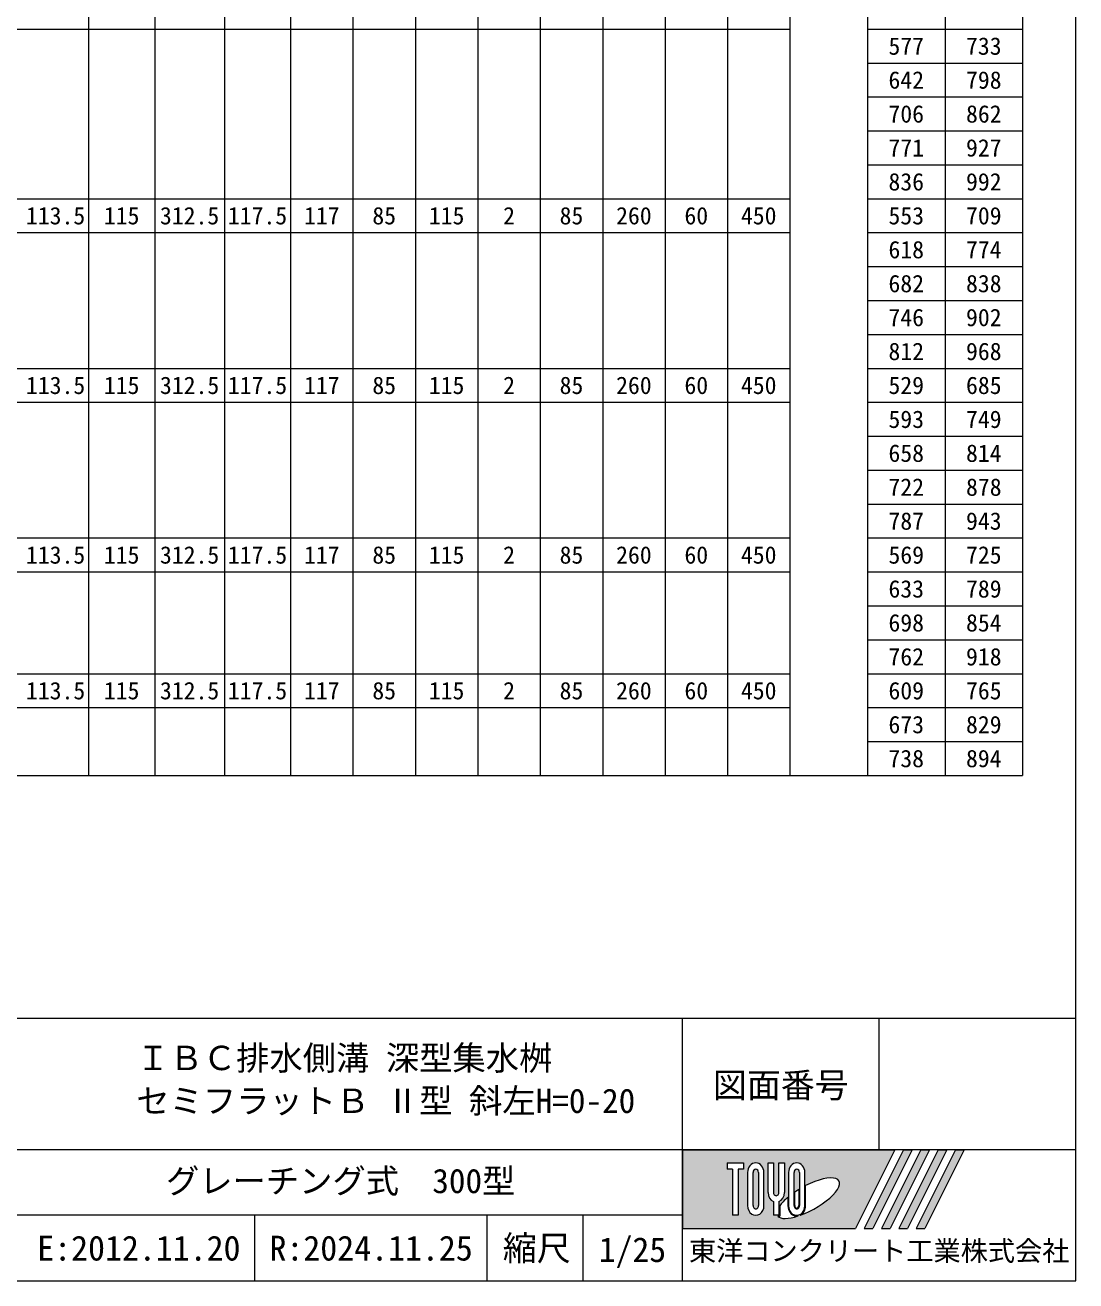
# Model space of a CAD drawing. Units: millimetres at full size; details may follow other scales. Extents: x 50430 to 75195, y -63423 to -40900.
# Drawn here: x 58759 to 61621, y -56575 to -53154 of the extents above; entities that cross this region are included whole.
import ezdxf
from ezdxf.enums import TextEntityAlignment as Align

# ---------------------------------------------------------------- set-up
doc = ezdxf.new("R2010")
doc.units = ezdxf.units.MM
doc.header["$LTSCALE"] = 30
for name, color, linetype, lineweight in [('0_2', 7, 'Continuous', 13), ('DEFPOINTS_3', 8, 'Continuous', 0), ('寸法線', 7, 'Continuous', 9), ('枠', 5, 'Continuous', 5)]:
    doc.layers.add(name, color=color, linetype=linetype, lineweight=lineweight)
doc.styles.add('ＭＳ ゴシック', font='')
doc.styles.get('ＭＳ ゴシック').set_extended_font_data('MS Gothic')

msp = doc.modelspace()

# ---------------------------------------------------------------- hatches: boundary and pattern name
at = {"layer": '枠'}
h = msp.add_hatch(color=7, dxfattribs=at)
h.paths.add_polyline_path([(60549.73, -56217.44), (60549.73, -56431.72), (61021.16, -56431.72), (61128.3, -56217.44)])
edge = h.paths.add_edge_path(flags=16)
edge.add_ellipse((60892.02, -56349.35), major_axis=(83.96, 46.99), ratio=0.3471473, start_angle=-144.31122, end_angle=72.1899, ccw=False)
edge.add_ellipse((60860.93, -56369.64), major_axis=(0, 28.57), ratio=0.8463542, start_angle=-160.70346, end_angle=-90)
edge.add_line((60885.11, -56369.64), (60885.11, -56315.17))
edge = h.paths.add_edge_path(flags=16)
edge.add_ellipse((60860.93, -56279.53), major_axis=(0, 26.37), ratio=0.8463542, start_angle=-90, end_angle=90, ccw=False)
edge.add_line((60883.25, -56279.53), (60883.25, -56369.64))
edge.add_ellipse((60860.93, -56369.64), major_axis=(0, 26.37), ratio=0.8463542, start_angle=90, end_angle=-90, ccw=False)
edge.add_line((60838.6, -56369.64), (60838.6, -56279.53))
edge = h.paths.add_edge_path(flags=16)
edge.add_line((60868.37, -56279.53), (60868.37, -56369.64))
edge.add_ellipse((60860.93, -56369.64), major_axis=(0, 8.79), ratio=0.8463541, start_angle=90, end_angle=-90, ccw=False)
edge.add_line((60853.49, -56369.64), (60853.49, -56279.53))
edge.add_ellipse((60860.93, -56279.53), major_axis=(0, 8.79), ratio=0.8463541, start_angle=-90, end_angle=90, ccw=False)
edge = h.paths.add_edge_path(flags=16)
edge.add_line((60866.51, -56325.58), (60866.51, -56369.64))
edge.add_ellipse((60860.93, -56369.64), major_axis=(0, 6.59), ratio=0.8463541, start_angle=90, end_angle=-90, ccw=False)
edge.add_line((60855.35, -56369.64), (60855.35, -56332.8))
edge.add_ellipse((60892.02, -56349.35), major_axis=(83.96, 46.99), ratio=0.3471473, start_angle=107.79174, end_angle=126.47132, ccw=False)
edge = h.paths.add_edge_path(flags=16)
edge.add_line((60827.44, -56253.15), (60827.44, -56333.92))
edge.add_ellipse((60805.12, -56333.92), major_axis=(0, 26.37), ratio=0.8463542, start_angle=-163.34117, end_angle=-90, ccw=False)
edge.add_line((60812.56, -56358.79), (60812.56, -56396.01))
edge.add_line((60812.56, -56396.01), (60797.68, -56396.01))
edge.add_line((60797.68, -56396.01), (60797.68, -56358.79))
edge.add_ellipse((60805.12, -56333.92), major_axis=(0, 26.37), ratio=0.8463542, start_angle=90, end_angle=163.34117, ccw=False)
edge.add_line((60782.8, -56333.92), (60782.8, -56253.15))
edge.add_line((60782.8, -56253.15), (60797.68, -56253.15))
edge.add_line((60797.68, -56253.15), (60797.68, -56333.92))
edge.add_ellipse((60805.12, -56333.92), major_axis=(0, 8.79), ratio=0.8463541, start_angle=90, end_angle=-90)
edge.add_line((60812.56, -56333.92), (60812.56, -56253.15))
edge.add_line((60812.56, -56253.15), (60827.44, -56253.15))
edge = h.paths.add_edge_path(flags=16)
edge.add_line((60836.74, -56346.89), (60836.74, -56369.64))
edge.add_ellipse((60860.93, -56369.64), major_axis=(0, 28.57), ratio=0.8463542, start_angle=90, end_angle=-171.54427)
edge.add_ellipse((60892.02, -56349.35), major_axis=(83.96, 46.99), ratio=0.3471473, start_angle=-178.64954, end_angle=-148.29244, ccw=False)
edge.add_line((60809.36, -56398.21), (60814.42, -56398.21))
edge.add_line((60814.42, -56398.21), (60814.42, -56370.35))
edge.add_ellipse((60892.02, -56349.35), major_axis=(83.96, 46.99), ratio=0.3471473, start_angle=148.21912, end_angle=165.90812, ccw=False)
edge = h.paths.add_edge_path(flags=16)
edge.add_ellipse((60749.32, -56279.53), major_axis=(0, 26.37), ratio=0.8463542, start_angle=-90, end_angle=90, ccw=False)
edge.add_line((60771.64, -56279.53), (60771.64, -56369.64))
edge.add_ellipse((60749.32, -56369.64), major_axis=(0, 26.37), ratio=0.8463542, start_angle=90, end_angle=-90, ccw=False)
edge.add_line((60727, -56369.64), (60727, -56279.53))
edge = h.paths.add_edge_path(flags=16)
edge.add_line((60756.76, -56279.53), (60756.76, -56369.64))
edge.add_ellipse((60749.32, -56369.64), major_axis=(0, 8.79), ratio=0.8463541, start_angle=90, end_angle=-90, ccw=False)
edge.add_line((60741.88, -56369.64), (60741.88, -56279.53))
edge.add_ellipse((60749.32, -56279.53), major_axis=(0, 8.79), ratio=0.8463541, start_angle=-90, end_angle=90, ccw=False)
h.paths.add_polyline_path([(60715.84, -56253.15), (60715.84, -56270.74), (60700.96, -56270.74), (60700.96, -56396.01), (60686.07, -56396.01), (60686.07, -56270.74), (60671.19, -56270.74), (60671.19, -56253.15)], flags=16)
for points in [[(61044.73, -56431.72), (61068.3, -56431.72), (61175.45, -56217.44), (61151.88, -56217.44)], [(61222.59, -56217.44), (61199.02, -56217.44), (61091.88, -56431.72), (61115.45, -56431.72)], [(61269.73, -56217.44), (61246.16, -56217.44), (61139.02, -56431.72), (61162.59, -56431.72)], [(61316.88, -56217.44), (61293.3, -56217.44), (61186.16, -56431.72), (61209.73, -56431.72)]]:
    msp.add_hatch(color=7, dxfattribs=at).paths.add_polyline_path(points)

# ---------------------------------------------------------------- linework, layer by layer
at = {"layer": 'DEFPOINTS_3'}
for p, q in [((58412.36, -53165.16), (60842.36, -53165.16)), ((58412.36, -53719.56), (60842.36, -53719.56)), ((58412.36, -54181.56), (60842.36, -54181.56)), ((58412.36, -54643.56), (60842.36, -54643.56)), ((58412.36, -55013.16), (60842.36, -55013.16))]:
    msp.add_line(p, q, dxfattribs=at)
at = {"layer": '寸法線', "lineweight": 13}
for p, q in [((58932.36, -50855.16), (58932.36, -55197.96)), ((59652.36, -50855.16), (59652.36, -55197.96)), ((59822.36, -50855.16), (59822.36, -55197.96)), ((59992.36, -50855.16), (59992.36, -55197.96)), ((60332.36, -50855.16), (60332.36, -55197.96)), ((60502.36, -50855.16), (60502.36, -55197.96)), ((60842.36, -50855.16), (60842.36, -55197.96)), ((61053.56, -50855.16), (61053.56, -55197.96)), ((61264.76, -50855.16), (61264.76, -55197.96)), ((61475.96, -50855.16), (61475.96, -55197.96)), ((59112.36, -53072.76), (59112.36, -53165.16)), ((59302.36, -53072.76), (59302.36, -53165.16)), ((59482.36, -53072.76), (59482.36, -53165.16)), ((60162.36, -53072.76), (60162.36, -53165.16)), ((60672.36, -53072.76), (60672.36, -53165.16)), ((59112.36, -53165.16), (59112.36, -53627.16)), ((59302.36, -53165.16), (59302.36, -53627.16)), ((59482.36, -53165.16), (59482.36, -53627.16)), ((60162.36, -53165.16), (60162.36, -53627.16)), ((60672.36, -53165.16), (60672.36, -53627.16)), ((61053.56, -53165.16), (61475.96, -53165.16)), ((61053.56, -53257.56), (61475.96, -53257.56)), ((61053.56, -53349.96), (61475.96, -53349.96)), ((61053.56, -53442.36), (61475.96, -53442.36)), ((61053.56, -53534.76), (61475.96, -53534.76)), ((57902.36, -53627.16), (60842.36, -53627.16)), ((59112.36, -53627.16), (59112.36, -53719.56)), ((59302.36, -53627.16), (59302.36, -53719.56)), ((59482.36, -53627.16), (59482.36, -53719.56)), ((60162.36, -53627.16), (60162.36, -53719.56)), ((60672.36, -53627.16), (60672.36, -53719.56)), ((61053.56, -53627.16), (61475.96, -53627.16)), ((59112.36, -53719.56), (59112.36, -54089.16)), ((59302.36, -53719.56), (59302.36, -54089.16)), ((59482.36, -53719.56), (59482.36, -54089.16)), ((60162.36, -53719.56), (60162.36, -54089.16)), ((60672.36, -53719.56), (60672.36, -54089.16)), ((61053.56, -53719.56), (61475.96, -53719.56)), ((61053.56, -53811.96), (61475.96, -53811.96)), ((61053.56, -53904.36), (61475.96, -53904.36)), ((61053.56, -53996.76), (61475.96, -53996.76)), ((58412.36, -54089.16), (60842.36, -54089.16)), ((59112.36, -54089.16), (59112.36, -54181.56)), ((59302.36, -54089.16), (59302.36, -54181.56)), ((59482.36, -54089.16), (59482.36, -54181.56)), ((60162.36, -54089.16), (60162.36, -54181.56)), ((60672.36, -54089.16), (60672.36, -54181.56)), ((61053.56, -54089.16), (61475.96, -54089.16)), ((59112.36, -54181.56), (59112.36, -54551.16)), ((59302.36, -54181.56), (59302.36, -54551.16)), ((59482.36, -54181.56), (59482.36, -54551.16)), ((60162.36, -54181.56), (60162.36, -54551.16)), ((60672.36, -54181.56), (60672.36, -54551.16)), ((61053.56, -54181.56), (61475.96, -54181.56)), ((61053.56, -54273.96), (61475.96, -54273.96)), ((61053.56, -54366.36), (61475.96, -54366.36)), ((61053.56, -54458.76), (61475.96, -54458.76)), ((58412.36, -54551.16), (60842.36, -54551.16)), ((59112.36, -54551.16), (59112.36, -54643.56)), ((59302.36, -54551.16), (59302.36, -54643.56)), ((59482.36, -54551.16), (59482.36, -54643.56)), ((60162.36, -54551.16), (60162.36, -54643.56)), ((60672.36, -54551.16), (60672.36, -54643.56)), ((61053.56, -54551.16), (61475.96, -54551.16)), ((59112.36, -54643.56), (59112.36, -54920.76)), ((59302.36, -54643.56), (59302.36, -54920.76)), ((59482.36, -54643.56), (59482.36, -54920.76)), ((60162.36, -54643.56), (60162.36, -54920.76)), ((60672.36, -54643.56), (60672.36, -54920.76)), ((61053.56, -54643.56), (61475.96, -54643.56)), ((61053.56, -54735.96), (61475.96, -54735.96)), ((61053.56, -54828.36), (61475.96, -54828.36)), ((58412.36, -54920.76), (60842.36, -54920.76)), ((59112.36, -54920.76), (59112.36, -55013.16)), ((59302.36, -54920.76), (59302.36, -55013.16)), ((59482.36, -54920.76), (59482.36, -55013.16)), ((60162.36, -54920.76), (60162.36, -55013.16)), ((60672.36, -54920.76), (60672.36, -55013.16)), ((61053.56, -54920.76), (61475.96, -54920.76)), ((59112.36, -55013.16), (59112.36, -55197.96)), ((59302.36, -55013.16), (59302.36, -55197.96)), ((59482.36, -55013.16), (59482.36, -55197.96)), ((60162.36, -55013.16), (60162.36, -55197.96)), ((60672.36, -55013.16), (60672.36, -55197.96)), ((61053.56, -55013.16), (61475.96, -55013.16)), ((61053.56, -55105.56), (61475.96, -55105.56)), ((58242.36, -55197.96), (60842.36, -55197.96)), ((60842.36, -55197.96), (61475.96, -55197.96))]:
    msp.add_line(p, q, dxfattribs=at)
at = {"layer": '枠', "lineweight": 20}
for p, q in [((61621.16, -56574.58), (61621.16, -49681.72)), ((61621.16, -55860.3), (58217.24, -55860.3)), ((60549.73, -56574.58), (60549.73, -55860.3)), ((61085.45, -56217.44), (61085.45, -55860.3)), ((61621.16, -56217.44), (58217.24, -56217.44)), ((60549.73, -56217.44), (58217.24, -56217.44)), ((60549.73, -56396.01), (58217.24, -56396.01)), ((59385.45, -56574.58), (59385.45, -56396.01)), ((60017.95, -56574.58), (60017.95, -56396.01)), ((60279.23, -56574.58), (60279.23, -56396.01)), ((51621.16, -56574.58), (61621.16, -56574.58))]:
    msp.add_line(p, q, dxfattribs=at)
at = {"layer": '枠'}
for p, q in [((60549.73, -56217.44), (60549.73, -56431.72)), ((60549.73, -56217.44), (61128.3, -56217.44)), ((61128.3, -56217.44), (61021.16, -56431.72)), ((61151.88, -56217.44), (61044.73, -56431.72)), ((61175.45, -56217.44), (61068.3, -56431.72)), ((61199.02, -56217.44), (61091.88, -56431.72)), ((61222.59, -56217.44), (61115.45, -56431.72)), ((61246.16, -56217.44), (61139.02, -56431.72)), ((61151.88, -56217.44), (61175.45, -56217.44)), ((61269.73, -56217.44), (61162.59, -56431.72)), ((61293.3, -56217.44), (61186.16, -56431.72)), ((61199.02, -56217.44), (61222.59, -56217.44)), ((61316.88, -56217.44), (61209.73, -56431.72)), ((61246.16, -56217.44), (61269.73, -56217.44)), ((61293.3, -56217.44), (61316.88, -56217.44)), ((60671.19, -56253.15), (60671.19, -56270.74)), ((60671.19, -56253.15), (60715.84, -56253.15)), ((60715.84, -56253.15), (60715.84, -56270.74)), ((60782.8, -56333.92), (60782.8, -56253.15)), ((60782.8, -56253.15), (60797.68, -56253.15)), ((60797.68, -56253.15), (60797.68, -56333.92)), ((60812.56, -56333.92), (60812.56, -56253.15)), ((60812.56, -56253.15), (60827.44, -56253.15)), ((60827.44, -56253.15), (60827.44, -56333.92)), ((60686.07, -56270.74), (60671.19, -56270.74)), ((60686.07, -56270.74), (60686.07, -56396.01)), ((60700.96, -56270.74), (60700.96, -56396.01)), ((60715.84, -56270.74), (60700.96, -56270.74)), ((60727, -56279.53), (60727, -56369.64)), ((60741.88, -56369.64), (60741.88, -56279.53)), ((60756.76, -56279.53), (60756.76, -56369.64)), ((60771.64, -56369.64), (60771.64, -56279.53)), ((60838.6, -56279.53), (60838.6, -56369.64)), ((60853.49, -56369.64), (60853.49, -56279.53)), ((60868.37, -56279.53), (60868.37, -56369.64)), ((60883.25, -56369.64), (60883.25, -56279.53)), ((60866.51, -56325.58), (60866.51, -56369.64)), ((60885.11, -56369.64), (60885.11, -56315.17)), ((60797.68, -56358.79), (60797.68, -56396.01)), ((60812.56, -56358.79), (60812.56, -56396.01)), ((60836.74, -56346.89), (60836.74, -56369.64)), ((60855.35, -56369.64), (60855.35, -56332.8)), ((60700.96, -56396.01), (60686.07, -56396.01)), ((60812.56, -56396.01), (60797.68, -56396.01)), ((60809.36, -56398.21), (60814.42, -56398.21)), ((60814.42, -56370.35), (60814.42, -56398.21)), ((60549.73, -56431.72), (61021.16, -56431.72)), ((61044.73, -56431.72), (61068.3, -56431.72)), ((61091.88, -56431.72), (61115.45, -56431.72)), ((61139.02, -56431.72), (61162.59, -56431.72)), ((61186.16, -56431.72), (61209.73, -56431.72))]:
    msp.add_line(p, q, dxfattribs=at)
for centre, major_axis, ratio, start_param, end_param in [((60749.32, -56279.53), (0, 26.37), 0.846354, 4.712389, 7.8539816), ((60860.93, -56279.53), (0, 26.37), 0.846354, 4.712389, 7.8539816), ((60749.32, -56279.53), (0, 8.79), 0.846354, 4.712389, 7.8539816), ((60860.93, -56279.53), (0, 8.79), 0.846354, 4.712389, 7.8539816), ((60892.02, -56349.35), (83.96, 46.99), 0.347147, 4.2621853, 7.7429163), ((60892.02, -56349.35), (83.96, 46.99), 0.347147, 1.6817405, 1.8219833), ((60805.12, -56333.92), (0, 26.37), 0.846354, 1.5707963, 2.8017557), ((60805.12, -56333.92), (0, 8.79), 0.846354, 1.5707963, 4.712389), ((60805.12, -56333.92), (0, 26.37), 0.846354, 3.4814296, 4.712389), ((60892.02, -56349.35), (83.96, 46.99), 0.347147, 2.0815197, 2.5155126), ((60749.32, -56369.64), (0, 26.37), 0.846354, 1.5707963, 4.712389), ((60749.32, -56369.64), (0, 8.79), 0.846354, 1.5707963, 4.712389), ((60892.02, -56349.35), (83.96, 46.99), 0.347147, 3.2093975, 4.2004451), ((60860.93, -56369.64), (0, 28.57), 0.846354, 1.5707963, 3.3154679), ((60860.93, -56369.64), (0, 26.37), 0.846354, 1.5707963, 4.712389), ((60860.93, -56369.64), (0, 8.79), 0.846354, 1.5707963, 4.712389), ((60860.93, -56369.64), (0, 6.59), 0.846354, 1.5707963, 4.712389), ((60860.93, -56369.64), (0, 28.57), 0.846354, 3.5338438, 4.712389)]:
    msp.add_ellipse(centre, major_axis=major_axis, ratio=ratio, start_param=start_param, end_param=end_param, dxfattribs=at)

# ---------------------------------------------------------------- texts
at = {"layer": '0_2', "style": 'ＭＳ ゴシック'}
for s, p in [('ＩＢＣ排水側溝 深型集水桝', (59062.25, -55934.18)), ('セミフラットＢ Ⅱ型 斜左H=0-20', (59062.25, -56050.85))]:
    msp.add_text(s, height=66.46, dxfattribs=at).set_placement(p, align=Align.TOP_LEFT)
msp.add_text('グレーチング式\u3000300型', height=66.46, dxfattribs=at).set_placement((59618.82, -56302.34), align=Align.MIDDLE_CENTER)
msp.add_text('1/25', height=67.41, dxfattribs=at).set_placement((60321.77, -56543.4), align=Align.BOTTOM_LEFT)
at = {"layer": '寸法線', "style": 'ＭＳ ゴシック'}
for s, p in [('577', (61159.16, -53211.36)), ('733', (61370.36, -53211.36)), ('642', (61159.16, -53303.76)), ('798', (61370.36, -53303.76)), ('706', (61159.16, -53396.16)), ('862', (61370.36, -53396.16)), ('771', (61159.16, -53488.56)), ('927', (61370.36, -53488.56)), ('836', (61159.16, -53580.96)), ('992', (61370.36, -53580.96)), ('113.5', (58842.36, -53673.36)), ('115', (59022.36, -53673.36)), ('312.5', (59207.36, -53673.36)), ('117.5', (59392.36, -53673.36)), ('117', (59567.36, -53673.36)), ('85', (59737.36, -53673.36)), ('115', (59907.36, -53673.36)), ('2', (60077.36, -53673.36)), ('85', (60247.36, -53673.36)), ('260', (60417.36, -53673.36)), ('60', (60587.36, -53673.36)), ('450', (60757.36, -53673.36)), ('553', (61159.16, -53673.36)), ('709', (61370.36, -53673.36)), ('618', (61159.16, -53765.76)), ('774', (61370.36, -53765.76)), ('682', (61159.16, -53858.16)), ('838', (61370.36, -53858.16)), ('746', (61159.16, -53950.56)), ('902', (61370.36, -53950.56)), ('812', (61159.16, -54042.96)), ('968', (61370.36, -54042.96)), ('113.5', (58842.36, -54135.36)), ('115', (59022.36, -54135.36)), ('312.5', (59207.36, -54135.36)), ('117.5', (59392.36, -54135.36)), ('117', (59567.36, -54135.36)), ('85', (59737.36, -54135.36)), ('115', (59907.36, -54135.36)), ('2', (60077.36, -54135.36)), ('85', (60247.36, -54135.36)), ('260', (60417.36, -54135.36)), ('60', (60587.36, -54135.36)), ('450', (60757.36, -54135.36)), ('529', (61159.16, -54135.36)), ('685', (61370.36, -54135.36)), ('593', (61159.16, -54227.76)), ('749', (61370.36, -54227.76)), ('658', (61159.16, -54320.16)), ('814', (61370.36, -54320.16)), ('722', (61159.16, -54412.56)), ('878', (61370.36, -54412.56)), ('787', (61159.16, -54504.96)), ('943', (61370.36, -54504.96)), ('113.5', (58842.36, -54597.36)), ('115', (59022.36, -54597.36)), ('312.5', (59207.36, -54597.36)), ('117.5', (59392.36, -54597.36)), ('117', (59567.36, -54597.36)), ('85', (59737.36, -54597.36)), ('115', (59907.36, -54597.36)), ('2', (60077.36, -54597.36)), ('85', (60247.36, -54597.36)), ('260', (60417.36, -54597.36)), ('60', (60587.36, -54597.36)), ('450', (60757.36, -54597.36)), ('569', (61159.16, -54597.36)), ('725', (61370.36, -54597.36)), ('633', (61159.16, -54689.76)), ('789', (61370.36, -54689.76)), ('698', (61159.16, -54782.16)), ('854', (61370.36, -54782.16)), ('762', (61159.16, -54874.56)), ('918', (61370.36, -54874.56)), ('113.5', (58842.36, -54966.96)), ('115', (59022.36, -54966.96)), ('312.5', (59207.36, -54966.96)), ('117.5', (59392.36, -54966.96)), ('117', (59567.36, -54966.96)), ('85', (59737.36, -54966.96)), ('115', (59907.36, -54966.96)), ('2', (60077.36, -54966.96)), ('85', (60247.36, -54966.96)), ('260', (60417.36, -54966.96)), ('60', (60587.36, -54966.96)), ('450', (60757.36, -54966.96)), ('609', (61159.16, -54966.96)), ('765', (61370.36, -54966.96)), ('673', (61159.16, -55059.36)), ('829', (61370.36, -55059.36)), ('738', (61159.16, -55151.76)), ('894', (61370.36, -55151.76))]:
    msp.add_text(s, height=47.47, dxfattribs=at).set_placement(p, align=Align.MIDDLE_CENTER)
at = {"layer": '枠', "color": 7, "style": 'ＭＳ ゴシック'}
for s, height, p in [('図面番号', 67.82, (60817.59, -56041.53)), ('E:2012.11.20', 67.82, (59069.2, -56485.3)), ('R:2024.11.25', 67.82, (59701.7, -56485.3)), ('縮尺', 67.82, (60152.88, -56485.3)), ('東洋コンクリート工業株式会社', 54.25, (61085.45, -56492.82))]:
    msp.add_text(s, height=height, dxfattribs=at).set_placement(p, align=Align.MIDDLE_CENTER)

doc.saveas('drawing.dxf')
